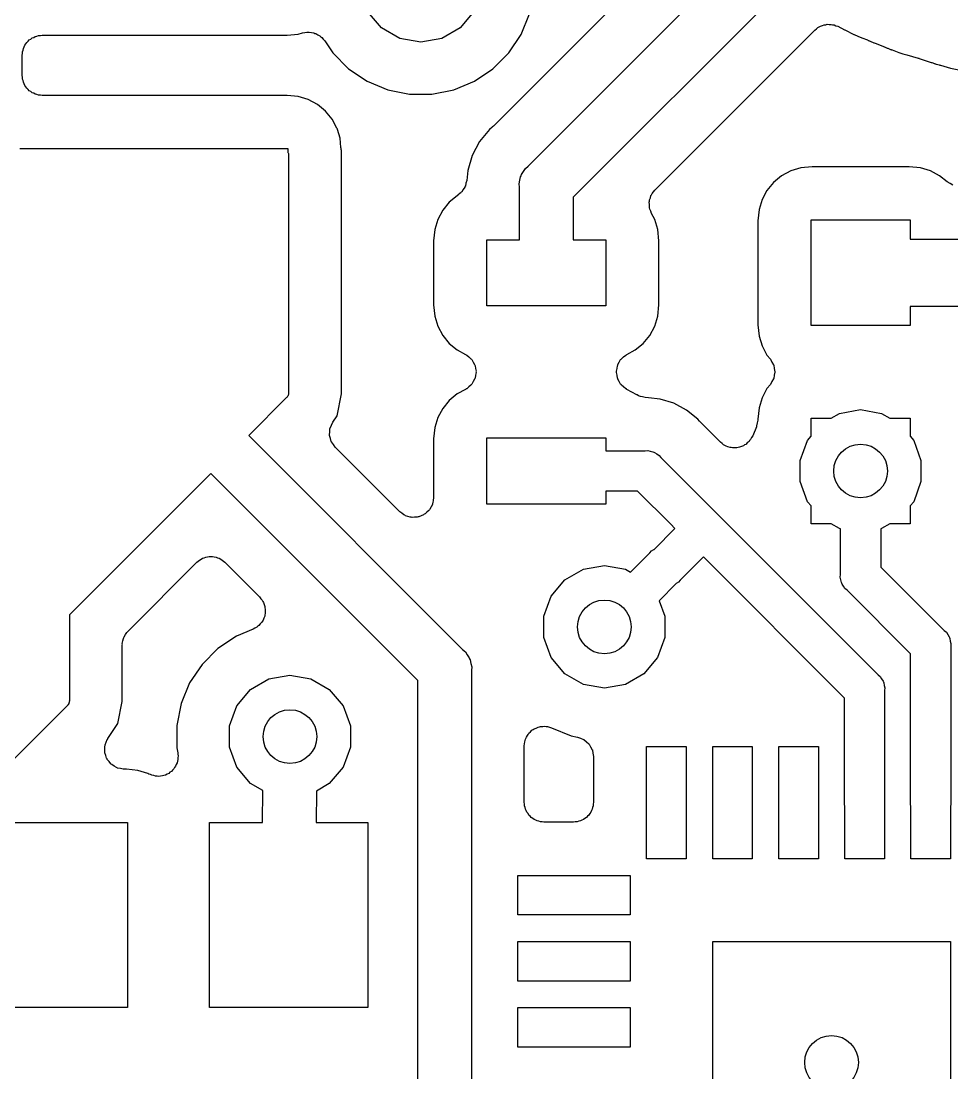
# Model space of a CAD drawing. Extents: x 91 to 190.2, y -113.9 to -59.9.
# Drawn here: x 97.99 to 105.04, y -74.95 to -66.98 of the extents above; entities that cross this region are included whole.
import ezdxf

# ---------------------------------------------------------------- set-up
doc = ezdxf.new("R2010")
doc.units = 0
doc.header["$MEASUREMENT"] = 0
doc.layers.add('BLACK', color=7, linetype='CONTINUOUS')

msp = doc.modelspace()

# ---------------------------------------------------------------- linework, layer by layer
at = {"layer": 'BLACK', "linetype": 'CONTINUOUS'}
for p, q in [((101.833, -68.0836), (103.661, -66.2555)), ((102.95, -66.4005), (101.57, -67.7809)), ((104.005, -66.4855), (102.173, -68.3178)), ((100.722, -67.0356), (100.618, -66.9121)), ((101.422, -66.9121), (101.318, -67.0356)), ((101.78, -67.086), (101.844, -66.93)), ((104.027, -67.0337), (104.037, -67.0293)), ((104.037, -67.0293), (104.047, -67.0229)), ((104.047, -67.0229), (104.061, -67.019)), ((104.061, -67.019), (104.075, -67.013)), ((104.075, -67.013), (104.086, -67.0123)), ((104.086, -67.0123), (104.097, -67.0094)), ((104.097, -67.0094), (104.112, -67.0108)), ((104.112, -67.0108), (104.127, -67.0098)), ((104.127, -67.0098), (104.138, -67.013)), ((104.138, -67.013), (104.149, -67.014)), ((104.149, -67.014), (104.162, -67.0204)), ((104.162, -67.0204), (104.177, -67.0247)), ((104.177, -67.0247), (104.229, -67.0508)), ((98.0782, -67.1128), (98.0905, -67.1083)), ((98.0905, -67.1083), (98.1019, -67.1017)), ((98.1019, -67.1017), (98.1148, -67.0994)), ((98.1148, -67.0994), (98.1272, -67.0949)), ((98.1272, -67.0949), (98.1403, -67.0949)), ((98.1403, -67.0949), (98.1532, -67.0927)), ((98.1532, -67.0927), (100.008, -67.0927)), ((100.008, -67.0927), (100.093, -67.0842)), ((100.093, -67.0842), (100.125, -67.0747)), ((100.125, -67.0747), (100.142, -67.0726)), ((100.142, -67.0726), (100.158, -67.0686)), ((100.158, -67.0686), (100.167, -67.0696)), ((100.167, -67.0696), (100.176, -67.0685)), ((100.176, -67.0685), (100.193, -67.0724)), ((100.193, -67.0724), (100.21, -67.0742)), ((100.21, -67.0742), (100.218, -67.0782)), ((100.218, -67.0782), (100.227, -67.0803)), ((100.227, -67.0803), (100.242, -67.0897)), ((100.242, -67.0897), (100.257, -67.0973)), ((100.257, -67.0973), (100.263, -67.1038)), ((100.263, -67.1038), (100.271, -67.1088)), ((100.271, -67.1088), (100.281, -67.1225)), ((100.861, -67.1163), (100.722, -67.0356)), ((101.318, -67.0356), (101.179, -67.1163)), ((101.686, -67.2264), (101.78, -67.086)), ((102.793, -68.2636), (104.004, -67.0528)), ((104.004, -67.0528), (104.016, -67.0441)), ((104.016, -67.0441), (104.027, -67.0337)), ((104.229, -67.0508), (104.231, -67.0525)), ((104.231, -67.0525), (104.299, -67.0857)), ((104.299, -67.0857), (104.299, -67.086)), ((104.299, -67.086), (104.3, -67.0862)), ((104.3, -67.0862), (104.328, -67.1003)), ((104.328, -67.1003), (104.358, -67.1114)), ((98.0122, -67.1914), (98.0188, -67.18)), ((98.0188, -67.18), (98.0233, -67.1677)), ((98.0233, -67.1677), (98.0317, -67.1576)), ((98.0317, -67.1576), (98.0383, -67.1462)), ((98.0383, -67.1462), (98.0483, -67.1378)), ((98.0483, -67.1378), (98.0568, -67.1278)), ((98.0568, -67.1278), (98.0681, -67.1212)), ((98.0681, -67.1212), (98.0782, -67.1128)), ((100.281, -67.1225), (100.293, -67.1349)), ((100.293, -67.1349), (100.354, -67.2264)), ((101.02, -67.1443), (100.861, -67.1163)), ((101.179, -67.1163), (101.02, -67.1443)), ((104.358, -67.1114), (104.358, -67.1117)), ((104.358, -67.1117), (104.359, -67.1118)), ((104.359, -67.1118), (104.401, -67.1279)), ((104.401, -67.1279), (104.408, -67.132)), ((104.408, -67.132), (104.41, -67.1326)), ((104.41, -67.1326), (104.415, -67.1345)), ((104.415, -67.1345), (104.416, -67.1349)), ((104.416, -67.1349), (104.422, -67.1376)), ((104.422, -67.1376), (104.451, -67.1486)), ((104.451, -67.1486), (104.452, -67.1492)), ((104.452, -67.1492), (104.453, -67.1495)), ((104.453, -67.1495), (104.46, -67.1526)), ((104.46, -67.1526), (104.46, -67.1526)), ((104.46, -67.1526), (104.46, -67.1526)), ((104.46, -67.1526), (104.519, -67.1758)), ((104.519, -67.1758), (104.523, -67.1784)), ((104.523, -67.1784), (104.523, -67.1785)), ((104.523, -67.1785), (104.527, -67.18)), ((104.527, -67.18), (104.529, -67.1805)), ((104.529, -67.1805), (104.53, -67.1811)), ((104.53, -67.1811), (104.552, -67.1893)), ((98.0032, -67.2427), (98.0055, -67.2297)), ((98.0032, -67.3973), (98.0032, -67.2427)), ((98.0055, -67.2166), (98.01, -67.2043)), ((98.0055, -67.2297), (98.0055, -67.2166)), ((98.01, -67.2043), (98.0122, -67.1914)), ((100.354, -67.2264), (100.474, -67.3458)), ((101.566, -67.3458), (101.686, -67.2264)), ((104.552, -67.1893), (104.554, -67.1901)), ((104.554, -67.1901), (104.555, -67.1905)), ((104.555, -67.1905), (104.577, -67.1992)), ((104.577, -67.1992), (104.578, -67.1995)), ((104.578, -67.1995), (104.58, -67.2003)), ((104.58, -67.2003), (104.584, -67.2019)), ((104.584, -67.2019), (104.584, -67.2023)), ((104.584, -67.2023), (104.589, -67.2032)), ((104.589, -67.2032), (104.638, -67.2216)), ((104.638, -67.2216), (104.639, -67.2218)), ((104.639, -67.2218), (104.639, -67.2219)), ((104.639, -67.2219), (104.669, -67.2332)), ((104.669, -67.2332), (104.699, -67.2413)), ((104.699, -67.2413), (104.7, -67.2415)), ((104.7, -67.2415), (104.7, -67.2416)), ((104.7, -67.2416), (104.786, -67.2651)), ((104.786, -67.2651), (104.79, -67.2669)), ((104.79, -67.2669), (104.794, -67.2675)), ((104.794, -67.2675), (104.885, -67.2977)), ((100.474, -67.3458), (100.614, -67.4396)), ((101.426, -67.4396), (101.566, -67.3458)), ((104.885, -67.2977), (104.886, -67.2985)), ((104.886, -67.2985), (104.888, -67.2988)), ((104.888, -67.2988), (104.91, -67.3067)), ((104.91, -67.3067), (104.911, -67.307)), ((104.911, -67.307), (104.913, -67.3076)), ((104.913, -67.3076), (104.917, -67.309)), ((104.917, -67.309), (104.921, -67.31)), ((104.921, -67.31), (104.922, -67.3102)), ((104.922, -67.3102), (104.924, -67.3106)), ((104.924, -67.3106), (104.945, -67.3154)), ((104.945, -67.3154), (104.95, -67.3176)), ((104.95, -67.3176), (104.955, -67.3182)), ((104.955, -67.3182), (105.03, -67.341)), ((105.03, -67.341), (105.223, -67.3796)), ((98.0055, -67.4103), (98.0032, -67.3973)), ((98.0055, -67.4234), (98.0055, -67.4103)), ((98.01, -67.4357), (98.0055, -67.4234)), ((98.0122, -67.4486), (98.01, -67.4357)), ((98.0188, -67.46), (98.0122, -67.4486)), ((98.0233, -67.4723), (98.0188, -67.46)), ((98.0317, -67.4824), (98.0233, -67.4723)), ((98.0383, -67.4938), (98.0317, -67.4824)), ((98.0483, -67.5022), (98.0383, -67.4938)), ((98.0568, -67.5122), (98.0483, -67.5022)), ((100.614, -67.4396), (100.77, -67.5043)), ((100.77, -67.5043), (100.936, -67.5372)), ((101.104, -67.5372), (101.27, -67.5043)), ((101.27, -67.5043), (101.426, -67.4396)), ((98.0681, -67.5188), (98.0568, -67.5122)), ((98.0782, -67.5272), (98.0681, -67.5188)), ((98.0905, -67.5317), (98.0782, -67.5272)), ((98.1019, -67.5383), (98.0905, -67.5317)), ((98.1148, -67.5406), (98.1019, -67.5383)), ((98.1272, -67.5451), (98.1148, -67.5406)), ((98.1403, -67.5451), (98.1272, -67.5451)), ((98.1532, -67.5473), (98.1403, -67.5451)), ((100.008, -67.5473), (98.1532, -67.5473)), ((100.093, -67.5558), (100.008, -67.5473)), ((100.169, -67.5787), (100.093, -67.5558)), ((100.238, -67.6158), (100.169, -67.5787)), ((100.936, -67.5372), (101.104, -67.5372)), ((100.3, -67.6661), (100.238, -67.6158)), ((100.3, -67.6666), (100.3, -67.6661)), ((100.349, -67.7267), (100.3, -67.6666)), ((100.386, -67.7953), (100.349, -67.7267)), ((100.388, -67.7981), (100.386, -67.7953)), ((100.389, -67.8045), (100.388, -67.7981)), ((100.409, -67.8716), (100.389, -67.8045)), ((101.541, -67.805), (101.466, -67.8969)), ((101.559, -67.7908), (101.541, -67.805)), ((101.564, -67.7852), (101.559, -67.7908)), ((101.57, -67.7809), (101.564, -67.7852)), ((100.416, -67.9414), (100.409, -67.8716)), ((101.466, -67.8969), (101.41, -68.0017)), ((97.985, -67.95), (100.015, -67.95)), ((100.015, -67.95), (100.015, -67.9795)), ((100.015, -67.9795), (100.017, -67.9829)), ((100.017, -67.9829), (100.018, -67.9872)), ((100.418, -67.9486), (100.416, -67.9414)), ((100.418, -67.956), (100.418, -67.9486)), ((100.42, -67.9648), (100.418, -67.956)), ((100.42, -69.8052), (100.42, -67.9648)), ((100.018, -67.9872), (100.019, -67.9913)), ((100.019, -67.9913), (100.019, -67.9957)), ((100.019, -67.9957), (100.02, -68)), ((100.02, -68), (100.02, -69.7993)), ((101.41, -68.0017), (101.376, -68.1154)), ((101.376, -68.1154), (101.368, -68.1921)), ((101.783, -68.1464), (101.798, -68.1243)), ((101.798, -68.1243), (101.812, -68.101)), ((101.812, -68.101), (101.833, -68.0836)), ((103.821, -68.1187), (103.752, -68.1558)), ((103.897, -68.0958), (103.821, -68.1187)), ((103.982, -68.0873), (103.897, -68.0958)), ((104.718, -68.0873), (103.982, -68.0873)), ((104.803, -68.0958), (104.718, -68.0873)), ((104.879, -68.1187), (104.803, -68.0958)), ((104.948, -68.1558), (104.879, -68.1187)), ((101.362, -68.2125), (101.358, -68.2333)), ((101.368, -68.1921), (101.362, -68.2125)), ((101.764, -68.2156), (101.771, -68.1896)), ((101.767, -68.2425), (101.764, -68.2156)), ((101.771, -68.1896), (101.776, -68.163)), ((101.776, -68.163), (101.781, -68.1552)), ((101.781, -68.1552), (101.783, -68.1464)), ((103.691, -68.2058), (103.641, -68.2667)), ((103.752, -68.1558), (103.691, -68.2058)), ((105.005, -68.202), (104.948, -68.1558)), ((105.027, -68.2143), (105.005, -68.202)), ((105.048, -68.227), (105.027, -68.2143)), ((101.308, -68.2964), (101.236, -68.3558)), ((101.311, -68.2935), (101.308, -68.2964)), ((101.324, -68.2846), (101.311, -68.2935)), ((101.326, -68.2806), (101.324, -68.2846)), ((101.33, -68.2775), (101.326, -68.2806)), ((101.342, -68.2595), (101.33, -68.2775)), ((101.354, -68.2423), (101.342, -68.2595)), ((101.355, -68.2375), (101.354, -68.2423)), ((101.358, -68.2333), (101.355, -68.2375)), ((101.767, -68.64), (101.767, -68.2425)), ((102.763, -68.3063), (102.768, -68.2988)), ((102.768, -68.2988), (102.772, -68.2904)), ((102.772, -68.2904), (102.783, -68.2777)), ((102.783, -68.2777), (102.793, -68.2636)), ((103.641, -68.2667), (103.604, -68.3362)), ((101.236, -68.3558), (101.186, -68.4167)), ((102.173, -68.3178), (102.173, -68.64)), ((102.75, -68.3566), (102.752, -68.3478)), ((102.751, -68.3737), (102.75, -68.3566)), ((102.751, -68.3909), (102.751, -68.3737)), ((102.752, -68.3388), (102.759, -68.3228)), ((102.752, -68.3478), (102.752, -68.3388)), ((102.759, -68.3228), (102.763, -68.3063)), ((103.604, -68.3362), (103.581, -68.4116)), ((101.186, -68.4167), (101.149, -68.4862)), ((102.753, -68.3995), (102.751, -68.3909)), ((102.754, -68.4085), (102.753, -68.3995)), ((102.762, -68.424), (102.754, -68.4085)), ((102.767, -68.4404), (102.762, -68.424)), ((102.791, -68.4862), (102.767, -68.4404)), ((103.581, -68.4116), (103.572, -68.4974)), ((101.149, -68.4862), (101.126, -68.5616)), ((102.814, -68.5616), (102.791, -68.4862)), ((103.572, -68.4974), (103.572, -69.2826)), ((103.975, -69.29), (103.975, -68.49)), ((103.975, -68.49), (104.725, -68.49)), ((104.725, -68.49), (104.725, -68.636)), ((101.126, -68.5616), (101.117, -68.6474)), ((102.823, -68.6474), (102.814, -68.5616)), ((101.117, -68.6474), (101.117, -69.1326)), ((101.52, -69.14), (101.52, -68.64)), ((101.52, -68.64), (101.767, -68.64)), ((102.173, -68.64), (102.42, -68.64)), ((102.42, -68.64), (102.42, -69.14)), ((102.823, -69.1326), (102.823, -68.6474)), ((104.725, -68.636), (106.205, -68.636)), ((101.117, -69.1326), (101.126, -69.2184)), ((102.42, -69.14), (101.52, -69.14)), ((102.814, -69.2184), (102.823, -69.1326)), ((106.205, -69.144), (104.725, -69.144)), ((104.725, -69.144), (104.725, -69.29)), ((101.126, -69.2184), (101.149, -69.2938)), ((102.791, -69.2938), (102.814, -69.2184)), ((101.149, -69.2938), (101.186, -69.3633)), ((102.754, -69.3633), (102.791, -69.2938)), ((103.572, -69.2826), (103.581, -69.3684)), ((104.725, -69.29), (103.975, -69.29)), ((101.186, -69.3633), (101.236, -69.4242)), ((102.704, -69.4242), (102.754, -69.3633)), ((103.581, -69.3684), (103.604, -69.4438)), ((101.236, -69.4242), (101.297, -69.4742)), ((101.297, -69.4742), (101.359, -69.5077)), ((102.581, -69.5077), (102.643, -69.4742)), ((102.643, -69.4742), (102.704, -69.4242)), ((103.604, -69.4438), (103.641, -69.5133)), ((101.359, -69.5077), (101.363, -69.5108)), ((101.363, -69.5108), (101.368, -69.5126)), ((101.368, -69.5126), (101.384, -69.5268)), ((101.384, -69.5268), (101.4, -69.5399)), ((101.4, -69.5399), (101.403, -69.5441)), ((101.403, -69.5441), (101.407, -69.5474)), ((101.407, -69.5474), (101.417, -69.5661)), ((101.417, -69.5661), (101.428, -69.5841)), ((102.512, -69.5841), (102.523, -69.5661)), ((102.523, -69.5661), (102.533, -69.5474)), ((102.533, -69.5474), (102.537, -69.5441)), ((102.537, -69.5441), (102.54, -69.5399)), ((102.54, -69.5399), (102.556, -69.5268)), ((102.556, -69.5268), (102.572, -69.5126)), ((102.572, -69.5126), (102.577, -69.5108)), ((102.577, -69.5108), (102.581, -69.5077)), ((103.641, -69.5133), (103.667, -69.5448)), ((103.667, -69.5448), (103.679, -69.5661)), ((103.679, -69.5661), (103.691, -69.5872)), ((101.428, -69.5841), (101.429, -69.589)), ((101.429, -69.589), (101.431, -69.5933)), ((101.431, -69.5933), (101.434, -69.6143)), ((101.434, -69.6143), (101.439, -69.6351)), ((101.439, -69.6449), (101.434, -69.6657)), ((101.439, -69.6351), (101.438, -69.64)), ((101.438, -69.64), (101.439, -69.6449)), ((102.501, -69.6351), (102.506, -69.6143)), ((102.502, -69.64), (102.501, -69.6351)), ((102.501, -69.6449), (102.502, -69.64)), ((102.506, -69.6657), (102.501, -69.6449)), ((102.506, -69.6143), (102.509, -69.5933)), ((102.509, -69.5933), (102.511, -69.589)), ((102.511, -69.589), (102.512, -69.5841)), ((103.691, -69.5872), (103.691, -69.5888)), ((103.691, -69.5888), (103.692, -69.5902)), ((103.692, -69.5902), (103.696, -69.6143)), ((103.696, -69.6143), (103.701, -69.6384)), ((103.701, -69.6416), (103.696, -69.6657)), ((103.701, -69.6384), (103.7, -69.64)), ((103.7, -69.64), (103.701, -69.6416)), ((101.403, -69.7359), (101.4, -69.7401)), ((101.407, -69.7326), (101.403, -69.7359)), ((101.417, -69.7139), (101.407, -69.7326)), ((101.428, -69.6959), (101.417, -69.7139)), ((101.429, -69.691), (101.428, -69.6959)), ((101.431, -69.6867), (101.429, -69.691)), ((101.434, -69.6657), (101.431, -69.6867)), ((102.509, -69.6867), (102.506, -69.6657)), ((102.511, -69.691), (102.509, -69.6867)), ((102.512, -69.6959), (102.511, -69.691)), ((102.523, -69.7139), (102.512, -69.6959)), ((102.533, -69.7326), (102.523, -69.7139)), ((102.537, -69.7359), (102.533, -69.7326)), ((102.54, -69.7401), (102.537, -69.7359)), ((103.667, -69.7352), (103.641, -69.7667)), ((103.679, -69.7139), (103.667, -69.7352)), ((103.691, -69.6928), (103.679, -69.7139)), ((103.692, -69.6898), (103.691, -69.6912)), ((103.691, -69.6912), (103.691, -69.6928)), ((103.696, -69.6657), (103.692, -69.6898)), ((100.018, -69.8099), (100.017, -69.8164)), ((100.02, -69.8036), (100.018, -69.8099)), ((100.02, -69.7993), (100.02, -69.8015)), ((100.02, -69.8015), (100.02, -69.8036)), ((100.387, -69.9719), (100.42, -69.8052)), ((101.297, -69.8058), (101.236, -69.8558)), ((101.359, -69.7723), (101.297, -69.8058)), ((101.363, -69.7692), (101.359, -69.7723)), ((101.368, -69.7674), (101.363, -69.7692)), ((101.384, -69.7532), (101.368, -69.7674)), ((101.4, -69.7401), (101.384, -69.7532)), ((102.556, -69.7532), (102.54, -69.7401)), ((102.572, -69.7674), (102.556, -69.7532)), ((102.577, -69.7692), (102.572, -69.7674)), ((102.581, -69.7723), (102.577, -69.7692)), ((102.656, -69.8128), (102.581, -69.7723)), ((102.658, -69.8133), (102.656, -69.8128)), ((102.668, -69.8202), (102.658, -69.8133)), ((103.641, -69.7667), (103.604, -69.8362)), ((100.005, -69.8346), (99.7187, -70.1213)), ((100.007, -69.8328), (100.005, -69.8346)), ((100.008, -69.8314), (100.007, -69.8328)), ((100.012, -69.8258), (100.008, -69.8314)), ((100.015, -69.8204), (100.012, -69.8258)), ((100.016, -69.8183), (100.015, -69.8204)), ((100.017, -69.8164), (100.016, -69.8183)), ((101.236, -69.8558), (101.186, -69.9167)), ((102.676, -69.8224), (102.668, -69.8202)), ((102.683, -69.8265), (102.676, -69.8224)), ((102.7, -69.8294), (102.683, -69.8265)), ((102.718, -69.8342), (102.7, -69.8294)), ((102.745, -69.8369), (102.718, -69.8342)), ((102.833, -69.8456), (102.745, -69.8369)), ((102.745, -69.8369), (102.745, -69.8369)), ((102.937, -69.8772), (102.833, -69.8456)), ((103.033, -69.9285), (102.937, -69.8772)), ((103.604, -69.8362), (103.581, -69.9116)), ((100.354, -70.0206), (100.387, -69.9719)), ((101.186, -69.9167), (101.149, -69.9862)), ((103.117, -69.9975), (103.033, -69.9285)), ((103.581, -69.9116), (103.572, -69.9974)), ((104.128, -69.99), (104.191, -69.9537)), ((104.191, -69.9537), (104.35, -69.9257)), ((104.35, -69.9257), (104.509, -69.9537)), ((104.509, -69.9537), (104.572, -69.99)), ((100.334, -70.0651), (100.345, -70.0429)), ((100.345, -70.0429), (100.354, -70.0206)), ((101.149, -69.9862), (101.126, -70.0616)), ((103.13, -70.0129), (103.117, -69.9975)), ((103.136, -70.0177), (103.13, -70.0129)), ((103.14, -70.0238), (103.136, -70.0177)), ((103.288, -70.172), (103.14, -70.0238)), ((103.562, -70.0518), (103.561, -70.055)), ((103.563, -70.0489), (103.562, -70.0518)), ((103.567, -70.0265), (103.563, -70.0489)), ((103.572, -70.0042), (103.567, -70.0265)), ((103.572, -69.9974), (103.572, -69.9976)), ((103.572, -69.9976), (103.572, -69.998)), ((103.572, -69.998), (103.572, -70.0019)), ((103.572, -70.0019), (103.572, -70.0042)), ((103.975, -70.1256), (103.975, -69.99)), ((103.975, -69.99), (104.128, -69.99)), ((104.572, -69.99), (104.725, -69.99)), ((104.725, -69.99), (104.725, -70.1256)), ((99.7187, -70.1213), (101.337, -71.74)), ((100.33, -70.117), (100.332, -70.0927)), ((100.33, -70.1186), (100.33, -70.117)), ((100.33, -70.1202), (100.33, -70.1186)), ((100.337, -70.1437), (100.33, -70.1202)), ((100.332, -70.0927), (100.333, -70.0682)), ((100.333, -70.0682), (100.334, -70.0667)), ((100.334, -70.0667), (100.334, -70.0651)), ((101.126, -70.0616), (101.117, -70.1474)), ((103.533, -70.1233), (103.524, -70.1371)), ((103.561, -70.055), (103.533, -70.1233)), ((103.948, -70.1579), (103.975, -70.1256)), ((104.725, -70.1256), (104.752, -70.1579)), ((100.343, -70.1673), (100.337, -70.1437)), ((100.344, -70.1686), (100.343, -70.1673)), ((100.345, -70.1702), (100.344, -70.1686)), ((100.359, -70.1899), (100.345, -70.1702)), ((100.373, -70.21), (100.359, -70.1899)), ((100.861, -70.6982), (100.373, -70.21)), ((101.117, -70.1474), (101.117, -70.5922)), ((101.52, -70.64), (101.52, -70.14)), ((101.52, -70.14), (102.42, -70.14)), ((102.42, -70.14), (102.42, -70.2376)), ((103.301, -70.1814), (103.288, -70.172)), ((103.313, -70.1924), (103.301, -70.1814)), ((103.323, -70.1962), (103.313, -70.1924)), ((103.331, -70.2019), (103.323, -70.1962)), ((103.346, -70.2061), (103.331, -70.2019)), ((103.362, -70.2124), (103.346, -70.2061)), ((103.371, -70.2128), (103.362, -70.2124)), ((103.381, -70.2153), (103.371, -70.2128)), ((103.423, -70.2117), (103.414, -70.2146)), ((103.433, -70.2108), (103.423, -70.2117)), ((103.448, -70.2039), (103.433, -70.2108)), ((103.463, -70.199), (103.448, -70.2039)), ((103.471, -70.193), (103.463, -70.199)), ((103.48, -70.1888), (103.471, -70.193)), ((103.492, -70.1772), (103.48, -70.1888)), ((103.505, -70.1673), (103.492, -70.1772)), ((103.51, -70.1589), (103.505, -70.1673)), ((103.517, -70.152), (103.51, -70.1589)), ((103.524, -70.1371), (103.517, -70.152)), ((103.893, -70.3094), (103.948, -70.1579)), ((104.752, -70.1579), (104.807, -70.3094)), ((102.42, -70.2376), (102.718, -70.2376)), ((102.718, -70.2376), (102.738, -70.2358)), ((102.738, -70.2358), (102.758, -70.2411)), ((102.758, -70.2411), (102.778, -70.2446)), ((102.778, -70.2446), (102.784, -70.248)), ((102.784, -70.248), (102.79, -70.2497)), ((102.79, -70.2497), (102.807, -70.2613)), ((102.807, -70.2613), (102.824, -70.2715)), ((102.824, -70.2715), (102.837, -70.2869)), ((102.837, -70.2869), (103.127, -70.5769)), ((103.397, -70.2139), (103.381, -70.2153)), ((103.414, -70.2146), (103.397, -70.2139)), ((103.893, -70.4706), (103.893, -70.3094)), ((104.807, -70.3094), (104.807, -70.4706)), ((99.4313, -70.4087), (98.3617, -71.4783)), ((100.997, -71.9742), (99.4313, -70.4087)), ((103.948, -70.6221), (103.893, -70.4706)), ((104.807, -70.4706), (104.752, -70.6221)), ((101.114, -70.6114), (101.112, -70.631)), ((101.117, -70.5922), (101.114, -70.6114)), ((102.662, -70.5424), (102.42, -70.5424)), ((102.42, -70.5424), (102.42, -70.64)), ((102.912, -70.7924), (102.662, -70.5424)), ((103.127, -70.5769), (103.127, -70.5769)), ((103.127, -70.5769), (103.277, -70.7269)), ((101.082, -70.6886), (101.067, -70.7012)), ((101.086, -70.6829), (101.082, -70.6886)), ((101.09, -70.6782), (101.086, -70.6829)), ((101.098, -70.6604), (101.09, -70.6782)), ((101.108, -70.6435), (101.098, -70.6604)), ((101.109, -70.637), (101.108, -70.6435)), ((101.112, -70.631), (101.109, -70.637)), ((102.42, -70.64), (101.52, -70.64)), ((103.975, -70.6544), (103.948, -70.6221)), ((103.975, -70.79), (103.975, -70.6544)), ((104.752, -70.6221), (104.725, -70.6544)), ((104.725, -70.6544), (104.725, -70.79)), ((100.877, -70.7095), (100.861, -70.6982)), ((100.892, -70.7221), (100.877, -70.7095)), ((100.899, -70.7243), (100.892, -70.7221)), ((100.904, -70.7281), (100.899, -70.7243)), ((100.923, -70.7332), (100.904, -70.7281)), ((100.941, -70.7399), (100.923, -70.7332)), ((100.948, -70.7399), (100.941, -70.7399)), ((100.954, -70.7416), (100.948, -70.7399)), ((100.974, -70.7399), (100.954, -70.7416)), ((100.993, -70.7399), (100.974, -70.7399)), ((101, -70.7376), (100.993, -70.7399)), ((101.006, -70.737), (101, -70.7376)), ((101.024, -70.7288), (101.006, -70.737)), ((101.042, -70.7221), (101.024, -70.7288)), ((101.047, -70.7178), (101.042, -70.7221)), ((101.053, -70.715), (101.047, -70.7178)), ((101.067, -70.7012), (101.053, -70.715)), ((103.277, -70.7269), (103.277, -70.7269)), ((103.277, -70.7269), (104.483, -71.9327)), ((102.786, -70.9835), (102.944, -70.8252)), ((102.944, -70.8252), (102.912, -70.7924)), ((102.912, -70.7924), (102.912, -70.7924)), ((104.128, -70.79), (103.975, -70.79)), ((104.191, -70.8263), (104.128, -70.79)), ((104.198, -70.8274), (104.191, -70.8263)), ((104.198, -71.1734), (104.198, -70.8274)), ((104.509, -70.8263), (104.502, -70.8274)), ((104.502, -70.8274), (104.502, -71.1169)), ((104.572, -70.79), (104.509, -70.8263)), ((104.725, -70.79), (104.572, -70.79)), ((102.608, -71.1564), (102.755, -71.0097)), ((102.755, -71.0097), (102.768, -70.9943)), ((102.768, -70.9943), (102.785, -70.9841)), ((102.785, -70.9841), (102.786, -70.9835)), ((98.8039, -71.6018), (99.3253, -71.0804)), ((99.3253, -71.0804), (99.336, -71.0729)), ((99.336, -71.0729), (99.3453, -71.0636)), ((99.3453, -71.0636), (99.3572, -71.0581)), ((99.3572, -71.0581), (99.3679, -71.0506)), ((99.3679, -71.0506), (99.3806, -71.0472)), ((99.3806, -71.0472), (99.3925, -71.0416)), ((99.3925, -71.0416), (99.4056, -71.0405)), ((99.4056, -71.0405), (99.4182, -71.0371)), ((99.4182, -71.0371), (99.4313, -71.0382)), ((99.4313, -71.0382), (99.4444, -71.0371)), ((99.4444, -71.0371), (99.4571, -71.0405)), ((99.4571, -71.0405), (99.4701, -71.0416)), ((99.4701, -71.0416), (99.482, -71.0472)), ((99.482, -71.0472), (99.4947, -71.0506)), ((99.4947, -71.0506), (99.5055, -71.0581)), ((99.5055, -71.0581), (99.5174, -71.0636)), ((99.5174, -71.0636), (99.5266, -71.0729)), ((99.5266, -71.0729), (99.5374, -71.0804)), ((99.5374, -71.0804), (99.7999, -71.343)), ((103.16, -71.0407), (102.985, -71.2159)), ((104.228, -72.1083), (103.16, -71.0407)), ((102.112, -71.2144), (102.251, -71.1337)), ((102.251, -71.1337), (102.41, -71.1057)), ((102.41, -71.1057), (102.569, -71.1337)), ((102.569, -71.1337), (102.608, -71.1564)), ((104.502, -71.1169), (104.983, -71.5975)), ((102.008, -71.3379), (102.112, -71.2144)), ((102.953, -71.2421), (102.824, -71.3713)), ((102.954, -71.2415), (102.953, -71.2421)), ((102.972, -71.2313), (102.954, -71.2415)), ((102.985, -71.2159), (102.972, -71.2313)), ((104.196, -71.1935), (104.198, -71.1734)), ((104.201, -71.213), (104.196, -71.1935)), ((104.205, -71.2329), (104.201, -71.213)), ((104.208, -71.2388), (104.205, -71.2329)), ((104.21, -71.2454), (104.208, -71.2388)), ((104.221, -71.262), (104.21, -71.2454)), ((104.231, -71.2795), (104.221, -71.262)), ((104.247, -71.2925), (104.231, -71.2795)), ((104.728, -71.7731), (104.247, -71.2925)), ((99.7999, -71.343), (99.8093, -71.3564)), ((99.8093, -71.3564), (99.8204, -71.3685)), ((99.8204, -71.3685), (99.8241, -71.3776)), ((99.8241, -71.3776), (99.8298, -71.3857)), ((99.8298, -71.3857), (99.834, -71.4015)), ((99.834, -71.4015), (99.8403, -71.4166)), ((101.953, -71.4894), (102.008, -71.3379)), ((102.824, -71.3713), (102.867, -71.4894)), ((98.3602, -71.4801), (98.36, -71.4825)), ((98.36, -71.4825), (98.36, -72.1293)), ((98.3617, -71.4783), (98.3602, -71.4801)), ((99.8396, -71.478), (99.8388, -71.4879)), ((99.8426, -71.4686), (99.8396, -71.478)), ((99.8403, -71.4166), (99.8407, -71.4264)), ((99.8407, -71.4264), (99.8433, -71.436)), ((99.8433, -71.436), (99.8419, -71.4523)), ((99.8419, -71.4523), (99.8426, -71.4686)), ((99.7869, -71.5649), (99.7799, -71.5719)), ((99.7952, -71.5596), (99.7869, -71.5649)), ((99.8052, -71.5467), (99.7952, -71.5596)), ((99.8167, -71.5351), (99.8052, -71.5467)), ((99.8209, -71.5261), (99.8167, -71.5351)), ((99.8269, -71.5183), (99.8209, -71.5261)), ((99.8318, -71.5027), (99.8269, -71.5183)), ((99.8388, -71.4879), (99.8318, -71.5027)), ((101.953, -71.6506), (101.953, -71.4894)), ((102.867, -71.4894), (102.867, -71.6506)), ((98.7723, -71.6508), (98.7741, -71.6444)), ((98.7741, -71.6444), (98.7853, -71.6284)), ((98.7853, -71.6284), (98.7951, -71.6114)), ((98.7951, -71.6114), (98.8001, -71.6072)), ((98.8001, -71.6072), (98.8039, -71.6018)), ((99.624, -71.6404), (99.4836, -71.7342)), ((99.7513, -71.5876), (99.624, -71.6404)), ((99.7651, -71.5788), (99.7513, -71.5876)), ((99.7799, -71.5719), (99.7651, -71.5788)), ((104.983, -71.5975), (104.999, -71.6105)), ((104.999, -71.6105), (105.009, -71.628)), ((105.009, -71.628), (105.02, -71.6446)), ((105.02, -71.6446), (105.022, -71.6512)), ((98.76, -71.7078), (98.7611, -71.7013)), ((98.76, -72.1352), (98.76, -71.7078)), ((98.7606, -71.6947), (98.7656, -71.6758)), ((98.7611, -71.7013), (98.7606, -71.6947)), ((98.7656, -71.6758), (98.769, -71.6565)), ((98.769, -71.6565), (98.7723, -71.6508)), ((102.008, -71.8021), (101.953, -71.6506)), ((102.867, -71.6506), (102.812, -71.8021)), ((105.022, -71.6512), (105.025, -71.6571)), ((105.025, -71.6571), (105.029, -71.677)), ((105.029, -71.677), (105.034, -71.6965)), ((105.034, -71.6965), (105.032, -71.7166)), ((105.032, -71.7166), (105.032, -72.9133)), ((99.4836, -71.7342), (99.3642, -71.8536)), ((101.337, -71.74), (101.358, -71.7574)), ((101.358, -71.7574), (101.372, -71.7807)), ((101.372, -71.7807), (101.387, -71.8028)), ((101.387, -71.8028), (101.389, -71.8116)), ((102.112, -71.9256), (102.008, -71.8021)), ((102.812, -71.8021), (102.708, -71.9256)), ((104.728, -72.9133), (104.728, -71.7731)), ((99.3642, -71.8536), (99.2704, -71.994)), ((101.389, -71.8116), (101.394, -71.8194)), ((101.394, -71.8194), (101.399, -71.846)), ((101.399, -71.846), (101.406, -71.872)), ((101.406, -71.872), (101.403, -71.8989)), ((99.7316, -72.0444), (99.8712, -71.9637)), ((99.8712, -71.9637), (100.03, -71.9357)), ((100.03, -71.9357), (100.189, -71.9637)), ((100.189, -71.9637), (100.328, -72.0444)), ((101.403, -71.8989), (101.403, -75.8475)), ((102.251, -72.0063), (102.112, -71.9256)), ((102.708, -71.9256), (102.569, -72.0063)), ((104.483, -71.9327), (104.499, -71.9457)), ((104.499, -71.9457), (104.509, -71.9632)), ((104.509, -71.9632), (104.52, -71.9798)), ((99.2704, -71.994), (99.2057, -72.15)), ((99.6279, -72.1679), (99.7316, -72.0444)), ((100.328, -72.0444), (100.432, -72.1679)), ((100.997, -75.7468), (100.997, -71.9742)), ((102.41, -72.0343), (102.251, -72.0063)), ((102.569, -72.0063), (102.41, -72.0343)), ((104.52, -71.9798), (104.522, -71.9864)), ((104.522, -71.9864), (104.525, -71.9923)), ((104.525, -71.9923), (104.529, -72.0122)), ((104.529, -72.0122), (104.534, -72.0317)), ((104.534, -72.0317), (104.532, -72.0518)), ((104.228, -72.9133), (104.228, -72.1083)), ((104.532, -72.0518), (104.532, -72.9133)), ((98.3454, -72.1646), (96.7746, -73.7354)), ((98.3466, -72.1628), (98.3454, -72.1646)), ((98.3483, -72.1614), (98.3466, -72.1628)), ((98.3516, -72.1558), (98.3483, -72.1614)), ((98.3553, -72.1504), (98.3516, -72.1558)), ((98.3559, -72.1483), (98.3553, -72.1504)), ((98.357, -72.1464), (98.3559, -72.1483)), ((98.3581, -72.1399), (98.357, -72.1464)), ((98.3598, -72.1336), (98.3581, -72.1399)), ((98.36, -72.1293), (98.3596, -72.1315)), ((98.3596, -72.1315), (98.3598, -72.1336)), ((98.7268, -72.3019), (98.76, -72.1352)), ((99.2057, -72.15), (99.1728, -72.3156)), ((99.5728, -72.3194), (99.6279, -72.1679)), ((100.432, -72.1679), (100.487, -72.3194)), ((98.652, -72.414), (98.7268, -72.3019)), ((99.1728, -72.3156), (99.1728, -72.4844)), ((99.5728, -72.4806), (99.5728, -72.3194)), ((100.487, -72.3194), (100.487, -72.4806)), ((101.851, -72.364), (101.862, -72.352)), ((101.862, -72.352), (101.871, -72.3474)), ((101.871, -72.3474), (101.878, -72.3411)), ((101.878, -72.3411), (101.894, -72.3355)), ((101.894, -72.3355), (101.908, -72.3279)), ((101.908, -72.3279), (101.918, -72.3266)), ((101.918, -72.3266), (101.927, -72.3233)), ((101.927, -72.3233), (101.944, -72.3233)), ((101.944, -72.3233), (101.96, -72.3211)), ((101.96, -72.3211), (101.969, -72.3233)), ((101.969, -72.3233), (101.979, -72.3233)), ((101.979, -72.3233), (101.995, -72.3288)), ((101.995, -72.3288), (102.011, -72.3324)), ((102.011, -72.3324), (102.16, -72.3943)), ((98.631, -72.4617), (98.6395, -72.4423)), ((98.6395, -72.4423), (98.6468, -72.4223)), ((98.6468, -72.4223), (98.65, -72.4185)), ((98.65, -72.4185), (98.652, -72.414)), ((101.806, -72.4549), (101.807, -72.4385)), ((101.807, -72.4385), (101.811, -72.4294)), ((101.811, -72.4294), (101.812, -72.4197)), ((101.812, -72.4197), (101.82, -72.4055)), ((101.82, -72.4055), (101.827, -72.3904)), ((101.827, -72.3904), (101.833, -72.3831)), ((101.833, -72.3831), (101.838, -72.3746)), ((101.838, -72.3746), (101.851, -72.364)), ((102.16, -72.3943), (102.207, -72.4035)), ((102.207, -72.4035), (102.229, -72.4124)), ((102.229, -72.4124), (102.252, -72.4207)), ((102.252, -72.4207), (102.254, -72.4218)), ((102.254, -72.4218), (102.255, -72.4224)), ((102.255, -72.4224), (102.274, -72.4385)), ((102.274, -72.4385), (102.292, -72.4542)), ((98.6276, -72.5137), (98.629, -72.4925)), ((98.629, -72.5184), (98.6276, -72.5137)), ((98.629, -72.4713), (98.6307, -72.4666)), ((98.629, -72.4925), (98.629, -72.4713)), ((98.629, -72.5234), (98.629, -72.5184)), ((98.6307, -72.4666), (98.631, -72.4617)), ((99.1728, -72.4844), (99.1802, -72.5217)), ((99.1802, -72.5217), (99.1805, -72.534)), ((99.6279, -72.6321), (99.5728, -72.4806)), ((100.487, -72.4806), (100.432, -72.6321)), ((101.803, -72.471), (101.806, -72.4549)), ((101.803, -72.8973), (101.803, -72.471)), ((102.292, -72.4542), (102.293, -72.4557)), ((102.293, -72.4557), (102.294, -72.4568)), ((102.294, -72.4568), (102.306, -72.4782)), ((102.306, -72.4782), (102.318, -72.4993)), ((102.318, -72.4993), (102.319, -72.501)), ((102.319, -72.501), (102.319, -72.5024)), ((102.319, -72.5024), (102.323, -72.5266)), ((102.73, -73.325), (102.73, -72.475)), ((102.73, -72.475), (103.03, -72.475)), ((103.03, -72.475), (103.03, -73.325)), ((103.23, -73.325), (103.23, -72.475)), ((103.23, -72.475), (103.53, -72.475)), ((103.53, -72.475), (103.53, -73.325)), ((103.73, -73.325), (103.73, -72.475)), ((103.73, -72.475), (104.03, -72.475)), ((104.03, -72.475), (104.03, -73.325)), ((98.6362, -72.5433), (98.629, -72.5234)), ((98.6422, -72.5637), (98.6362, -72.5433)), ((98.6451, -72.5677), (98.6422, -72.5637)), ((98.6468, -72.5723), (98.6451, -72.5677)), ((98.6604, -72.5886), (98.6468, -72.5723)), ((98.673, -72.6057), (98.6604, -72.5886)), ((99.1757, -72.5976), (99.1691, -72.6099)), ((99.1774, -72.5854), (99.1757, -72.5976)), ((99.1813, -72.5738), (99.1774, -72.5854)), ((99.1805, -72.534), (99.183, -72.546)), ((99.183, -72.546), (99.181, -72.5598)), ((99.181, -72.5598), (99.1813, -72.5738)), ((102.323, -72.5266), (102.327, -72.5507)), ((102.327, -72.5507), (102.327, -72.8973)), ((98.6771, -72.6084), (98.673, -72.6057)), ((98.6803, -72.6122), (98.6771, -72.6084)), ((98.6986, -72.6229), (98.6803, -72.6122)), ((98.7163, -72.6346), (98.6986, -72.6229)), ((98.7211, -72.6358), (98.7163, -72.6346)), ((98.7254, -72.6383), (98.7211, -72.6358)), ((98.7463, -72.642), (98.7254, -72.6383)), ((98.7669, -72.647), (98.7463, -72.642)), ((98.7718, -72.6465), (98.7669, -72.647)), ((98.7767, -72.6473), (98.7718, -72.6465)), ((98.7926, -72.6473), (98.7767, -72.6473)), ((98.8784, -72.6558), (98.7926, -72.6473)), ((98.9538, -72.6787), (98.8784, -72.6558)), ((98.9624, -72.6832), (98.9538, -72.6787)), ((99.1123, -72.6783), (99.0994, -72.6835)), ((99.1215, -72.6701), (99.1123, -72.6783)), ((99.132, -72.6637), (99.1215, -72.6701)), ((99.1407, -72.6529), (99.132, -72.6637)), ((99.1511, -72.6436), (99.1407, -72.6529)), ((99.1569, -72.6327), (99.1511, -72.6436)), ((99.1646, -72.6231), (99.1569, -72.6327)), ((99.1691, -72.6099), (99.1646, -72.6231)), ((99.7316, -72.7556), (99.6279, -72.6321)), ((100.432, -72.6321), (100.328, -72.7556)), ((98.9741, -72.6871), (98.9624, -72.6832)), ((98.9849, -72.693), (98.9741, -72.6871)), ((98.9987, -72.6951), (98.9849, -72.693)), ((99.0119, -72.6994), (98.9987, -72.6951)), ((99.0242, -72.699), (99.0119, -72.6994)), ((99.0364, -72.7009), (99.0242, -72.699)), ((99.05, -72.6982), (99.0364, -72.7009)), ((99.064, -72.6977), (99.05, -72.6982)), ((99.0754, -72.6932), (99.064, -72.6977)), ((99.0875, -72.6908), (99.0754, -72.6932)), ((99.0994, -72.6835), (99.0875, -72.6908)), ((99.8238, -72.8089), (99.7316, -72.7556)), ((100.328, -72.7556), (100.23, -72.8124)), ((99.822, -73.05), (99.8238, -72.8089)), ((100.23, -72.8124), (100.228, -73.05)), ((101.805, -72.9103), (101.803, -72.8973)), ((101.805, -72.9234), (101.805, -72.9103)), ((102.327, -72.8973), (102.325, -72.9103)), ((102.325, -72.9103), (102.325, -72.9234)), ((104.23, -72.9269), (104.228, -72.9133)), ((104.532, -72.9133), (104.53, -72.9269)), ((104.73, -72.9269), (104.728, -72.9133)), ((105.032, -72.9133), (105.03, -72.9269)), ((101.81, -72.9357), (101.805, -72.9234)), ((101.812, -72.9486), (101.81, -72.9357)), ((101.819, -72.96), (101.812, -72.9486)), ((101.823, -72.9723), (101.819, -72.96)), ((101.832, -72.9824), (101.823, -72.9723)), ((101.838, -72.9938), (101.832, -72.9824)), ((101.848, -73.0022), (101.838, -72.9938)), ((102.292, -72.9938), (102.282, -73.0022)), ((102.299, -72.9824), (102.292, -72.9938)), ((102.307, -72.9723), (102.299, -72.9824)), ((102.312, -72.96), (102.307, -72.9723)), ((102.318, -72.9486), (102.312, -72.96)), ((102.321, -72.9357), (102.318, -72.9486)), ((102.325, -72.9234), (102.321, -72.9357)), ((104.23, -73.325), (104.23, -72.9269)), ((104.53, -72.9269), (104.53, -73.325)), ((104.73, -73.325), (104.73, -72.9269)), ((105.03, -72.9269), (105.03, -73.325)), ((97.8, -73.05), (98.8, -73.05)), ((98.8, -73.05), (98.8, -74.45)), ((99.42, -74.45), (99.42, -73.05)), ((99.42, -73.05), (99.822, -73.05)), ((100.228, -73.05), (100.62, -73.05)), ((100.62, -73.05), (100.62, -74.45)), ((101.857, -73.0122), (101.848, -73.0022)), ((101.868, -73.0188), (101.857, -73.0122)), ((101.878, -73.0272), (101.868, -73.0188)), ((101.891, -73.0317), (101.878, -73.0272)), ((101.902, -73.0383), (101.891, -73.0317)), ((101.915, -73.0406), (101.902, -73.0383)), ((101.927, -73.0451), (101.915, -73.0406)), ((101.94, -73.0451), (101.927, -73.0451)), ((101.953, -73.0473), (101.94, -73.0451)), ((102.177, -73.0473), (101.953, -73.0473)), ((102.19, -73.0451), (102.177, -73.0473)), ((102.203, -73.0451), (102.19, -73.0451)), ((102.216, -73.0406), (102.203, -73.0451)), ((102.229, -73.0383), (102.216, -73.0406)), ((102.24, -73.0317), (102.229, -73.0383)), ((102.252, -73.0272), (102.24, -73.0317)), ((102.262, -73.0188), (102.252, -73.0272)), ((102.274, -73.0122), (102.262, -73.0188)), ((102.282, -73.0022), (102.274, -73.0122)), ((103.03, -73.325), (102.73, -73.325)), ((103.53, -73.325), (103.23, -73.325)), ((104.03, -73.325), (103.73, -73.325)), ((104.53, -73.325), (104.23, -73.325)), ((105.03, -73.325), (104.73, -73.325)), ((101.755, -73.75), (101.755, -73.45)), ((101.755, -73.45), (102.605, -73.45)), ((102.605, -73.45), (102.605, -73.75)), ((102.605, -73.75), (101.755, -73.75)), ((101.755, -74.25), (101.755, -73.95)), ((101.755, -73.95), (102.605, -73.95)), ((102.605, -73.95), (102.605, -74.25)), ((103.23, -75.75), (103.23, -73.95)), ((103.23, -73.95), (105.03, -73.95)), ((105.03, -73.95), (105.03, -75.4476)), ((102.605, -74.25), (101.755, -74.25)), ((98.8, -74.45), (97.8, -74.45)), ((100.62, -74.45), (99.42, -74.45)), ((101.755, -74.75), (101.755, -74.45)), ((101.755, -74.45), (102.605, -74.45)), ((102.605, -74.45), (102.605, -74.75)), ((102.605, -74.75), (101.755, -74.75))]:
    msp.add_line(p, q, dxfattribs=at)
at = {"layer": 'BLACK'}
for centre in [(104.35, -70.39), (102.41, -71.57), (100.03, -72.4), (104.13, -74.8656)]:
    msp.add_circle(centre, 0.2032, dxfattribs=at)

doc.saveas('drawing.dxf')
